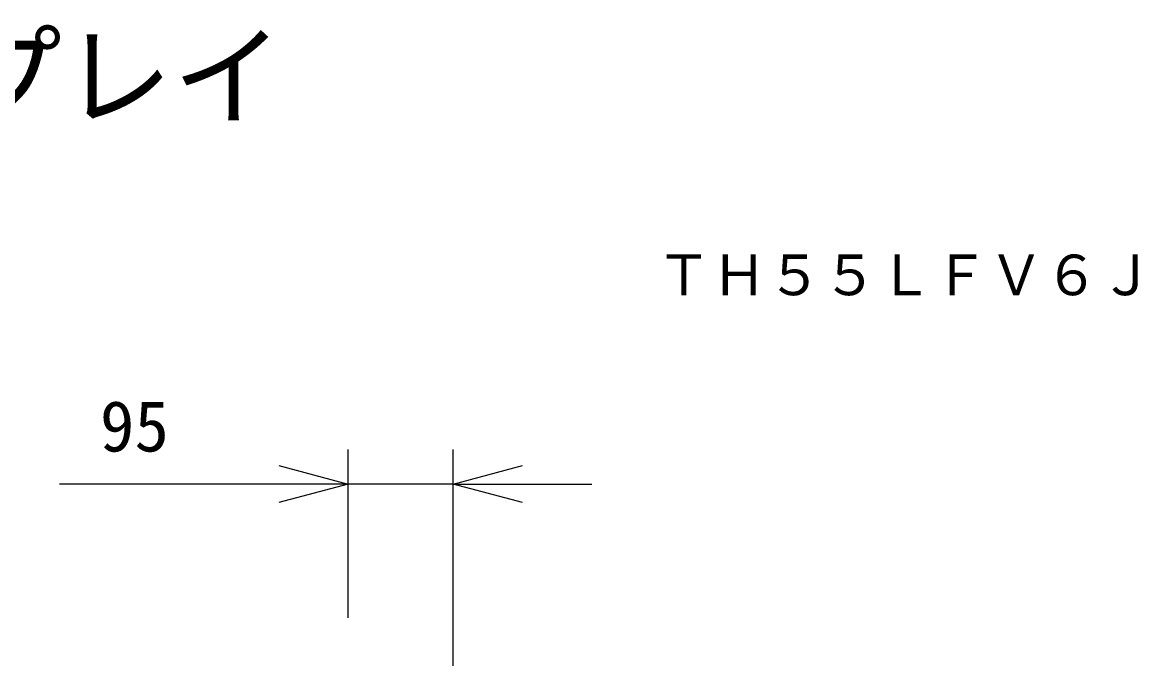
# Model space of a CAD drawing. Units: millimetres, scale not verified. Extents: x -63 to 62, y -56 to 57.
# Drawn here: x 19.08 to 59.35, y 33.83 to 56.79 of the extents above; entities that cross this region are included whole.
import ezdxf
from ezdxf.enums import TextEntityAlignment as Align

# ---------------------------------------------------------------- set-up
doc = ezdxf.new("R2010")
doc.units = ezdxf.units.MM
doc.header["$LTSCALE"] = 0.125
for name, color, linetype in [('0-0_0', 7, 'Continuous'), ('0-1_MOJI1', 7, 'Continuous'), ('0-3_SUNPO', 7, 'Continuous'), ('0-5_TOUROKU', 7, 'Continuous')]:
    doc.layers.add(name, color=color, linetype=linetype)
doc.styles.add('ＭＳ ゴシック', font='')
doc.styles.get('ＭＳ ゴシック').set_extended_font_data('MS Gothic')

# ---------------------------------------------------------------- blocks, each defined once
blk = doc.blocks.new('_Open30')
at = {"layer": '0-0_0'}
blk.add_line((0, 0), (-1, 0), dxfattribs=at)
blk.add_lwpolyline([(-1, 0.26795), (0, 0), (-1, -0.26795)], dxfattribs=at)
blk = doc.blocks.new('D3')
at = {"layer": '0-3_SUNPO'}
for p, q in [((95.3433, 348.7931), (95.3433, 354.8753)), ((99.1433, 345.4616), (99.1433, 354.8753)), ((92.8433, 353.6253), (84.9267, 353.6253)), ((99.1433, 353.6253), (95.3433, 353.6253)), ((101.6433, 353.6253), (104.1433, 353.6253))]:
    blk.add_line(p, q, dxfattribs=at)
at = {"layer": '0-3_SUNPO', "xscale": 2.5, "yscale": 2.5}
blk.add_blockref('_Open30', (95.3433, 353.6253), dxfattribs=at)
at = {"layer": '0-3_SUNPO', "xscale": 2.5, "yscale": 2.5, "rotation": 180}
blk.add_blockref('_Open30', (99.1433, 353.6253), dxfattribs=at)
at = {"layer": '0-3_SUNPO', "style": 'ＭＳ ゴシック'}
blk.add_text('95', height=1.833, dxfattribs=at).set_placement((86.385, 354.2503), align=Align.BOTTOM_LEFT)

msp = doc.modelspace()

# ---------------------------------------------------------------- block references
at = {"layer": '0-3_SUNPO'}
msp.add_blockref('D3', (-64.5027, -313.4939), dxfattribs=at)

# ---------------------------------------------------------------- texts
at = {"layer": '0-1_MOJI1', "style": 'ＭＳ ゴシック'}
msp.add_text('マルチスクリーン対応ディスプレイ', height=2.933, dxfattribs=at).set_placement((-35.5027, 52.5061), align=Align.BOTTOM_LEFT)
at = {"layer": '0-5_TOUROKU', "style": 'ＭＳ ゴシック'}
msp.add_text('ＴＨ５５ＬＦＶ６Ｊ', height=1.466, dxfattribs=at).set_placement((41.9639, 46.5061), align=Align.BOTTOM_LEFT)

doc.saveas('drawing.dxf')
